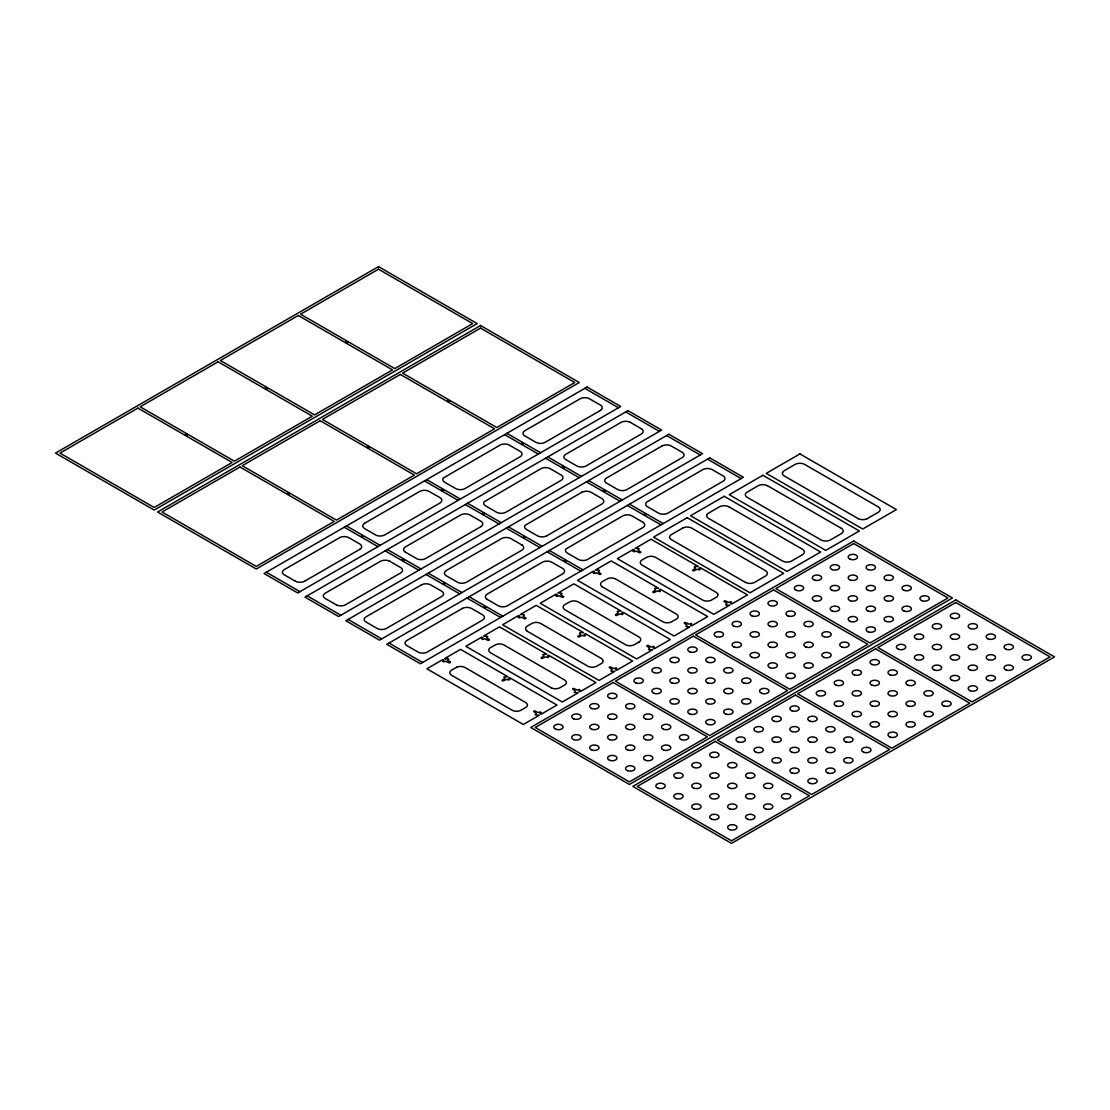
<?xml version="1.0" encoding="UTF-8"?>
<svg xmlns="http://www.w3.org/2000/svg" width="1110" height="1110" viewBox="0 0 1110 1110"><rect width="100%" height="100%" fill="white"/><g stroke="black" fill="none" stroke-linecap="round" stroke-linejoin="round"><path stroke-width="1.5" d="M339.785 537.587L284.271 569.638A7.812 4.509 0 0 0 282.772 571.081A5.855 3.385 0 0 0 282.939 573.662A7.992 4.62 0 0 0 284.271 574.813L295.482 581.293M364.455 523.337L419.969 491.286A6.66 3.843 0 0 1 428.918 491.314L440.157 497.766A6.66 3.843 0 0 1 440.129 502.927L384.643 534.992A6.979 4.024 0 0 1 380.3 536.019A6.202 3.58 0 0 1 376.096 535.214L364.455 528.527A6.66 3.843 0 0 1 364.496 523.365M304.459 581.293L359.973 549.242M545.024 442.404L600.538 410.353M481.046 526.556L425.532 558.607A6.979 4.024 0 0 1 421.19 559.62A6.202 3.58 0 0 1 416.985 558.816L405.344 552.128M421.564 584.803L366.05 616.855A7.812 4.509 0 0 0 364.552 618.298A5.855 3.385 0 0 0 364.718 620.879A7.992 4.62 0 0 0 366.05 622.03L377.261 628.51A6.66 3.843 0 0 0 386.266 628.524L441.752 596.458A6.66 3.843 0 0 0 441.794 591.255L430.541 584.803A6.66 3.843 0 0 0 421.536 584.776M581.945 492.202L525.141 525.335A5.855 3.372 0 0 0 524.683 527.375A7.312 4.218 0 0 0 526.431 529.442L537.642 535.908A6.66 3.843 0 0 0 546.578 535.894M546.619 535.908L602.133 503.857A6.66 3.843 0 0 0 602.092 498.695L590.922 492.202A6.66 3.843 0 0 0 581.973 492.229M682.719 528.041L671.494 534.52A7.52 4.343 0 0 0 669.913 536.144A5.911 3.413 0 0 0 670.315 538.738A8.145 4.704 0 0 0 671.494 539.696L745.518 582.445M867.201 518.661L878.426 512.182A6.66 3.843 0 0 0 878.454 506.979L804.403 464.271A6.66 3.843 0 0 0 795.398 464.244L784.215 470.737A7.52 4.343 0 0 0 782.633 472.361M456.751 667.207L451.506 670.121A6.674 3.857 0 0 0 451.576 675.255L512.542 710.442A6.341 3.663 0 0 0 520.618 710.428L525.96 707.361A5.952 3.441 0 0 0 527.264 704.364A7.451 4.301 0 0 0 525.571 702.463L465.007 667.498A7.381 4.26 0 0 0 461.982 666.555A5.827 3.372 0 0 0 456.751 667.207M551.517 687.936L490.523 652.763A6.674 3.857 0 0 1 490.44 647.602L495.726 644.716A5.827 3.372 0 0 1 500.957 644.05A7.381 4.26 0 0 1 503.982 644.993L564.546 679.958A7.451 4.301 0 0 1 566.239 681.859A5.952 3.441 0 0 1 564.935 684.87L559.579 687.923A6.341 3.663 0 0 1 551.531 687.936M858.238 518.661L784.215 475.926A8.145 4.704 0 0 1 783.036 474.955A5.911 3.413 0 0 1 782.633 472.374M767.385 485.639L841.408 528.374M584.831 388.333L618.478 407.758M625.735 411.949L659.368 431.374M666.624 435.55L700.271 454.975M707.514 459.151L741.161 478.577M630.216 422.3L641.427 428.779M728.701 506.673L802.71 549.408A6.66 3.843 0 0 1 802.683 554.57L791.499 561.077A6.66 3.843 0 0 1 782.564 561.049L708.513 518.328A7.992 4.62 0 0 1 707.195 517.177A5.855 3.385 0 0 1 707.028 514.596M506.895 433.33L540.542 452.755M547.785 456.945L581.432 476.37M588.675 480.547L622.321 499.972M629.564 504.162L663.211 523.587M504.648 434.634L538.294 454.059M545.537 458.236L579.184 477.661M586.427 481.851L620.074 501.276M627.317 505.452L660.963 524.877M550.019 468.6L561.244 475.08A6.66 3.843 0 0 1 561.271 480.269L505.73 512.307A6.66 3.843 0 0 1 496.725 512.321L485.542 505.827A7.312 4.218 0 0 1 483.793 503.76A5.855 3.372 0 0 1 484.251 501.734L541.056 468.6A6.66 3.843 0 0 1 550.06 468.573M643.023 522.297L631.812 515.817A6.66 3.843 0 0 0 622.863 515.831L566.031 548.937A5.855 3.372 0 0 0 565.573 550.976A7.312 4.218 0 0 0 567.321 553.044L578.532 559.523A6.66 3.843 0 0 0 587.467 559.495L643.023 527.472A6.66 3.843 0 0 0 642.981 522.31M426.698 479.631L460.345 499.056M467.587 503.246L501.234 522.671M508.477 526.848L542.124 546.273M549.367 550.463L583.014 569.888M424.464 480.921L458.111 500.36M465.354 504.537L499 523.962M506.243 528.138L539.89 547.563M547.133 551.753L580.78 571.178M602.244 586.815L663.239 621.988A6.341 3.663 0 0 0 671.3 621.975L676.656 618.908A5.952 3.441 0 0 0 677.96 615.911A7.451 4.301 0 0 0 676.267 614.01L615.703 579.045A7.381 4.26 0 0 0 612.678 578.088A5.827 3.372 0 0 0 607.447 578.754L602.189 581.668A6.674 3.857 0 0 0 602.272 586.802M521.936 544.982L510.725 538.503A6.66 3.843 0 0 0 501.72 538.489L446.234 570.554A6.66 3.843 0 0 0 446.206 575.757L457.875 582.417A6.202 3.58 0 0 0 462.079 583.236A6.979 4.024 0 0 0 466.422 582.209L521.936 550.158A6.66 3.843 0 0 0 521.977 544.954M487.123 599.344L498.765 606.032A6.202 3.58 0 0 0 502.969 606.837A6.979 4.024 0 0 0 507.312 605.824L562.825 573.773A6.66 3.843 0 0 0 562.867 568.57L551.615 562.118A6.66 3.843 0 0 0 542.61 562.09L487.123 594.169A6.66 3.843 0 0 0 487.096 599.358M346.514 525.932L380.161 545.357M387.404 549.533L421.051 568.958M428.293 573.149L461.94 592.573M469.183 596.75L502.83 616.175M527.25 631.243L588.244 666.416A6.341 3.663 0 0 0 596.32 666.402L601.662 663.336A5.952 3.441 0 0 0 602.966 660.339A7.451 4.301 0 0 0 601.273 658.438L540.709 623.473A7.381 4.26 0 0 0 537.684 622.516A5.827 3.372 0 0 0 532.453 623.182L527.208 626.096A6.674 3.857 0 0 0 527.278 631.229M344.267 527.222L377.913 546.647M385.156 550.837L418.803 570.262M426.046 574.439L459.693 593.864M466.935 598.054L500.582 617.479M389.652 561.188L400.863 567.668A6.66 3.843 0 0 1 400.821 572.829L345.349 604.894A6.66 3.843 0 0 1 336.413 604.881M336.372 604.894L325.161 598.429A7.992 4.62 0 0 1 323.842 597.277A5.855 3.385 0 0 1 323.676 594.683A7.812 4.509 0 0 1 325.161 593.24L380.675 561.188A6.66 3.843 0 0 1 389.61 561.216M266.331 572.233L299.964 591.658M307.22 595.834L340.867 615.259M348.11 619.435L381.757 638.874M389 643.051L422.646 662.476M481.019 526.529A6.66 3.843 0 0 0 481.088 521.353L469.835 514.901A6.66 3.843 0 0 0 460.83 514.873L405.344 546.952A6.66 3.843 0 0 0 405.317 552.142M630.189 422.327A6.66 3.843 0 0 0 621.212 422.286L565.725 454.351A7.867 4.551 0 0 0 564.338 455.613A5.855 3.372 0 0 0 564.282 458.194A7.95 4.593 0 0 0 565.725 459.54L576.936 466.006A6.66 3.843 0 0 0 585.941 466.034L641.427 433.954A6.66 3.843 0 0 0 641.469 428.765M339.757 537.559A6.66 3.843 0 0 1 348.72 537.601L359.973 544.067A6.66 3.843 0 0 1 359.931 549.228M304.487 581.307A6.66 3.843 0 0 1 295.51 581.265M600.51 410.325A6.66 3.843 0 0 0 600.579 405.15L589.327 398.698A6.66 3.843 0 0 0 580.322 398.67L524.836 430.749A7.867 4.551 0 0 0 523.448 431.998A5.855 3.372 0 0 0 523.393 434.593A7.95 4.593 0 0 0 524.836 435.925L536.047 442.404A6.66 3.843 0 0 0 545.052 442.418M717.768 594.211A5.952 3.441 0 0 1 716.463 597.208L711.108 600.274A6.341 3.663 0 0 1 703.06 600.288L642.052 565.115A6.674 3.857 0 0 1 641.982 559.953L647.255 557.067A5.827 3.372 0 0 1 652.5 556.401A7.381 4.26 0 0 1 655.51 557.345L716.075 592.31A7.451 4.301 0 0 1 717.768 594.211M707.014 514.596A7.812 4.509 0 0 1 708.513 513.153L719.724 506.673A6.66 3.843 0 0 1 728.659 506.701M682.678 528.027A6.66 3.843 0 0 1 691.655 528.069L765.706 570.79A6.66 3.843 0 0 1 765.678 575.937L754.495 582.445A6.66 3.843 0 0 1 745.545 582.417M767.357 485.653A6.66 3.843 0 0 0 758.38 485.611L747.196 492.105A7.867 4.551 0 0 0 745.823 493.367A5.855 3.372 0 0 0 745.754 495.962A7.95 4.593 0 0 0 747.196 497.294L821.22 540.029A6.66 3.843 0 0 0 830.225 540.043L841.408 533.549A6.66 3.843 0 0 0 841.449 528.346M867.243 518.675A6.66 3.843 0 0 1 858.266 518.634M450.382 662.115L447.51 660.242C450.827 659.271 446.442 657.314 445.721 659.215L444.597 658.563L460.525 649.364L507.853 676.698L503.815 677.086L504.939 678.376L502.067 680.388A1.873 1.082 0 0 0 502.913 680.985L506.729 679.417L508.907 680.069L509.865 679.237L508.519 678.376L509.643 677.724L556.97 705.058L541.042 714.243L539.932 713.605L541.236 712.731L540.376 711.912L538.128 712.564L534.756 710.899A1.873 1.082 0 0 0 533.619 711.399L536.338 713.605L535.2 714.854L539.252 715.284L523.323 724.483L426.878 668.789L442.807 659.604L443.931 660.242L442.613 661.116L443.473 661.935L445.721 661.283L449.217 662.934A1.873 1.082 0 0 0 450.244 662.448L450.369 662.24M489.357 639.61L489.246 639.901A1.873 1.082 0 0 1 488.192 640.428L484.695 638.777L482.545 639.471L481.587 638.652L482.892 637.75L481.782 637.098L465.853 646.298L562.298 701.978L578.227 692.779L574.175 692.362L575.313 691.1L572.593 688.894A1.873 1.082 0 0 1 573.606 688.408L577.103 690.059L579.351 689.421L580.211 690.226L578.907 691.1L580.017 691.752L595.945 682.553L548.617 655.233L547.494 655.871L548.853 656.773L547.882 657.564L545.704 656.912L541.888 658.48A1.873 1.082 0 0 1 541.042 657.897L543.914 655.871L542.79 654.581L546.828 654.192L499.5 626.872L483.571 636.058L487.29 636.266L487.776 636.904L486.485 637.75L489.357 639.61M347.832 342.033C345.501 344.78 344.613 339.549 347.832 342.033M449.883 400.96C447.691 403.735 446.636 398.435 449.883 401.001M187.41 434.648C185.162 437.326 184.274 432.276 187.41 434.648M289.46 493.575C287.282 496.309 286.227 491.189 289.46 493.617M518.301 617.132L518.495 617.479A5.397 3.122 0 0 0 519.244 617.909L521.423 617.257L524.891 618.908A1.762 1.013 0 0 0 526.098 618.298L523.212 616.216L524.392 614.982A5.397 3.122 0 0 0 523.587 614.524L520.299 614.538L536.227 605.338L583.555 632.658L580.35 632.617A5.397 3.122 0 0 0 579.489 633.088L580.641 634.351L577.769 636.349A1.762 1.013 0 0 0 578.823 637.043L582.431 635.378L584.609 636.03A5.397 3.122 0 0 0 585.372 635.6L584.221 634.351L585.345 633.699L632.672 661.019L616.758 670.218L615.634 669.566L616.799 668.331A5.397 3.122 0 0 0 616.008 667.873L613.83 668.539L610.361 666.874A1.762 1.013 0 0 0 609.168 667.485L612.04 669.566L610.902 670.828A5.397 3.122 0 0 0 611.665 671.273L614.954 671.259L599.025 680.444L502.58 624.763L518.509 615.564L519.633 616.216L518.314 617.063M555.93 595.64L556.124 595.987A5.397 3.122 0 0 0 556.873 596.417L559.052 595.765L562.52 597.416A1.762 1.013 0 0 0 563.727 596.805L560.841 594.724L562.007 593.489A5.397 3.122 0 0 0 561.216 593.031L557.928 593.045L573.856 583.846L621.184 611.166L617.979 611.124A5.397 3.122 0 0 0 617.118 611.596L618.27 612.859L615.398 614.857A1.762 1.013 0 0 0 616.452 615.55L620.06 613.885L622.238 614.552A5.397 3.122 0 0 0 623.001 614.107L621.85 612.859L622.974 612.207L670.301 639.527L654.373 648.726L653.263 648.073L654.387 646.825A5.397 3.122 0 0 0 653.637 646.381L651.459 647.047L647.99 645.382A1.762 1.013 0 0 0 646.783 645.992L649.669 648.073L648.531 649.336A5.397 3.122 0 0 0 649.294 649.78L652.583 649.766L636.654 658.952L540.209 603.271L556.138 594.072L557.248 594.724L555.93 595.598M593.281 572.704L593.489 573.051A5.397 3.122 0 0 0 594.238 573.481L596.417 572.829L599.886 574.481A1.762 1.013 0 0 0 601.079 573.87L598.207 571.789L599.483 570.679A5.397 3.122 0 0 0 598.581 570.096L595.293 570.11L611.221 560.911L658.549 588.231L655.247 588.231A5.397 3.122 0 0 0 654.484 588.661L655.635 589.923L652.749 591.921A1.762 1.013 0 0 0 653.818 592.615L657.425 590.95L659.604 591.602A5.397 3.122 0 0 0 660.367 591.172L659.215 589.923L660.339 589.271L707.667 616.591L691.738 625.79L690.614 625.138L691.752 623.875A5.397 3.122 0 0 0 691.003 623.445L688.824 624.111L685.481 622.433A1.762 1.013 0 0 0 684.149 623.057L687.034 625.138L685.897 626.401A5.397 3.122 0 0 0 686.66 626.845L689.948 626.831L674.02 636.016L577.575 580.336L593.503 571.137L594.613 571.789L593.295 572.635M633.102 551.004L633.297 551.351A5.397 3.122 0 0 0 634.06 551.795L636.224 551.129L639.693 552.794A1.762 1.013 0 0 0 640.9 552.183L638.014 550.088L639.152 548.839A5.397 3.122 0 0 0 638.403 548.395L635.1 548.409L651.029 539.21L698.356 566.544L695.054 566.53A5.397 3.122 0 0 0 694.291 566.974L695.443 568.223L692.571 570.235A1.762 1.013 0 0 0 693.625 570.928L697.233 569.263L699.425 569.916A5.397 3.122 0 0 0 700.174 569.486L699.036 568.223L700.16 567.585L747.488 594.904L731.559 604.104L730.436 603.452L731.643 602.244A5.397 3.122 0 0 0 730.81 601.759L728.646 602.411L725.177 600.76A1.762 1.013 0 0 0 723.97 601.37L726.842 603.452L725.718 604.714A5.397 3.122 0 0 0 726.467 605.144L729.756 605.13L713.841 614.329L617.382 558.649L633.31 549.45L634.434 550.088L633.116 550.948M265.054 388.306C267.774 390.928 268.218 385.725 265.068 388.264M367.119 447.233C370.24 449.827 369.588 444.541 367.119 447.233M443.598 489.982C441.267 492.701 440.49 487.595 443.598 489.982M484.487 513.597C482.392 516.275 481.227 511.252 484.487 513.597M525.391 537.198C523.462 539.904 521.964 534.895 525.391 537.198M566.28 560.814C563.922 563.478 563.159 558.427 566.28 560.814M521.312 443.653C524.378 446.22 523.962 440.989 521.325 443.612M562.215 467.268C565.254 469.794 564.921 464.702 562.229 467.171M603.105 490.87C606.268 493.395 605.505 488.317 603.119 490.773M643.994 514.485C646.977 517.066 646.672 511.946 643.994 514.429M363.414 536.283C361.069 539.002 360.334 533.868 363.414 536.283M404.304 559.898C401.82 562.576 401.307 557.47 404.304 559.898M445.193 583.499C443.084 586.177 441.919 581.154 445.193 583.499M486.083 607.115C484.085 609.82 482.794 604.756 486.083 607.115M443.612 477.855L443.362 478.119A5.855 3.372 0 0 0 442.904 480.158A7.312 4.218 0 0 0 444.652 482.226L455.863 488.691A6.66 3.843 0 0 0 464.799 488.677L520.354 456.64A6.66 3.843 0 0 0 520.312 451.479L509.129 444.985A6.66 3.843 0 0 0 500.194 445.013L443.612 477.855M639.291 641.844L633.935 644.896A6.341 3.663 0 0 1 625.887 644.91L564.879 609.751A6.674 3.857 0 0 1 564.81 604.589L570.082 601.689A5.827 3.372 0 0 1 575.313 601.023A7.381 4.26 0 0 1 578.338 601.981L638.902 636.946A7.451 4.301 0 0 1 640.595 638.847A5.952 3.441 0 0 1 639.291 641.844M378.496 266.622L55.5 453.102L154.193 510.073L477.189 323.593L378.496 266.622M137.931 408.091L59.982 453.102L154.193 507.492L232.143 462.481L137.931 408.091M218.115 361.804L140.179 406.801L234.39 461.191L312.326 416.194L218.115 361.804M298.312 315.504L220.363 360.5L314.574 414.89L392.524 369.894L298.312 315.504M378.496 269.203L300.56 314.213L394.758 368.603L472.707 323.593L378.496 269.203M480.561 325.535L157.565 512.015L256.257 569L579.254 382.52L480.561 325.535M239.996 467.019L162.046 512.015L256.257 566.419L334.193 521.409L239.996 467.019M320.179 420.718L242.23 465.728L336.441 520.118L414.391 475.108L320.179 420.718M400.363 374.431L322.427 419.427L416.638 473.817L494.574 428.821L400.363 374.431M480.561 328.13L402.611 373.127L496.822 427.517L574.772 382.52L480.561 328.13M587.079 387.043L264.083 573.523L297.73 592.948L620.726 406.468L587.079 387.043M627.969 410.644L304.973 597.125L338.619 616.549L661.615 430.069L627.969 410.644M668.858 434.26L345.862 620.74L379.509 640.165L702.505 453.685L668.858 434.26M662.129 445.915L606.615 477.966A7.867 4.551 0 0 0 605.227 479.215A5.855 3.372 0 0 0 605.172 481.809A7.95 4.593 0 0 0 606.615 483.141L617.826 489.621A6.66 3.843 0 0 0 626.831 489.635L682.317 457.57A6.66 3.843 0 0 0 682.359 452.367L671.106 445.915A6.66 3.843 0 0 0 662.101 445.887M709.748 457.861L386.752 644.341L420.399 663.766L743.395 477.286L709.748 457.861M462.454 608.405L406.94 640.456A7.812 4.509 0 0 0 405.441 641.899A5.855 3.385 0 0 0 405.608 644.494A7.992 4.62 0 0 0 406.94 645.645L418.151 652.111A6.66 3.843 0 0 0 427.156 652.139L482.642 620.06A6.66 3.843 0 0 0 482.683 614.871L471.431 608.405A6.66 3.843 0 0 0 462.426 608.391M703.019 469.516L647.505 501.567A7.867 4.551 0 0 0 646.131 502.83A5.855 3.372 0 0 0 646.062 505.411A7.95 4.593 0 0 0 647.505 506.757L658.716 513.222A6.66 3.843 0 0 0 667.721 513.25L723.207 481.171A6.66 3.843 0 0 0 723.248 475.968L711.996 469.516A6.66 3.843 0 0 0 702.991 469.502M687.201 517.69L653.554 537.115L749.999 592.795L783.646 573.37L687.201 517.69M724.206 496.323L690.559 515.748L787.018 571.428L820.665 552.003L724.206 496.323M762.903 475.274L729.256 494.699L825.715 550.38L859.348 530.955L762.903 475.274M799.908 453.907L766.261 473.332L862.72 529.012L896.367 509.587L799.908 453.907M853.743 541L530.746 727.48L629.439 784.465L952.436 597.985L853.743 541M613.178 682.483L535.228 727.48L629.439 781.87L707.389 736.874L613.178 682.483M693.361 636.183L615.426 681.179L709.637 735.569L787.573 690.573L693.361 636.183M773.559 589.882L695.609 634.892L789.821 689.282L867.77 644.272L773.559 589.882M853.743 543.581L775.807 588.591L870.004 642.981L947.954 597.985L853.743 543.581M955.807 599.927L632.811 786.407L731.504 843.378L1054.5 656.898L955.807 599.927M715.242 741.397L637.293 786.407L731.504 840.797L809.44 795.787L715.242 741.397M795.426 695.11L717.476 740.106L811.688 794.496L889.637 749.5L795.426 695.11M875.61 648.809L797.674 693.806L891.885 748.196L969.821 703.199L875.61 648.809M955.807 602.508L877.857 647.519L972.069 701.909L1050.018 656.898L955.807 602.508M970.279 649.308A4.704 2.72 0 0 0 977.549 647.185A4.704 2.72 0 0 0 970.737 644.605A4.704 2.72 0 0 0 970.279 649.308M988.511 659.701A4.704 2.72 0 0 0 995.587 657.37A4.704 2.72 0 0 0 988.552 654.997A4.704 2.72 0 0 0 988.511 659.701M1024.114 659.673A4.704 2.72 0 0 0 1031.384 657.55A4.704 2.72 0 0 0 1024.572 654.969A4.704 2.72 0 0 0 1024.114 659.673M1006.159 649.308A4.704 2.72 0 0 0 1013.444 647.185A4.704 2.72 0 0 0 1006.617 644.605A4.704 2.72 0 0 0 1006.159 649.308M1006.159 670.024A4.704 2.72 0 0 0 1013.444 667.915A4.704 2.72 0 0 0 1006.617 665.334A4.704 2.72 0 0 0 1006.159 670.024M988.219 638.944A4.704 2.72 0 0 0 995.504 636.835A4.704 2.72 0 0 0 988.677 634.254A4.704 2.72 0 0 0 988.219 638.944M988.219 680.388A4.704 2.72 0 0 0 995.504 678.265A4.704 2.72 0 0 0 988.677 675.685A4.704 2.72 0 0 0 988.219 680.388M970.279 628.593A4.704 2.72 0 0 0 977.549 626.47A4.704 2.72 0 0 0 970.737 623.889A4.704 2.72 0 0 0 970.279 628.593M809.898 783.341A4.704 2.72 0 0 0 817.168 781.218A4.704 2.72 0 0 0 810.355 778.651A4.704 2.72 0 0 0 809.898 783.341M791.957 752.261A4.704 2.72 0 0 0 799.228 750.138A4.704 2.72 0 0 0 792.415 747.557A4.704 2.72 0 0 0 791.957 752.261M791.957 772.976A4.704 2.72 0 0 0 799.228 770.867A4.704 2.72 0 0 0 792.415 768.287A4.704 2.72 0 0 0 791.957 772.976M774.003 721.181A4.704 2.72 0 0 0 781.287 719.058A4.704 2.72 0 0 0 774.461 716.477A4.704 2.72 0 0 0 774.003 721.181M774.003 741.896A4.704 2.72 0 0 0 781.287 739.787A4.704 2.72 0 0 0 774.461 737.207A4.704 2.72 0 0 0 774.003 741.896M774.003 762.625A4.704 2.72 0 0 0 781.287 760.503A4.704 2.72 0 0 0 774.461 757.922A4.704 2.72 0 0 0 774.003 762.625M783.549 798.562A4.704 2.72 0 0 0 790.82 796.439A4.704 2.72 0 0 0 784.007 793.858A4.704 2.72 0 0 0 783.549 798.562M756.063 731.545A4.704 2.72 0 0 0 763.347 729.423A4.704 2.72 0 0 0 756.52 726.842A4.704 2.72 0 0 0 756.063 731.545M756.063 752.261A4.704 2.72 0 0 0 763.347 750.138A4.704 2.72 0 0 0 756.52 747.557A4.704 2.72 0 0 0 756.063 752.261M765.595 788.197A4.704 2.72 0 0 0 772.879 786.074A4.704 2.72 0 0 0 766.053 783.507A4.704 2.72 0 0 0 765.595 788.197M765.595 808.913A4.704 2.72 0 0 0 772.879 806.803A4.704 2.72 0 0 0 766.053 804.223A4.704 2.72 0 0 0 765.595 808.913M738.122 741.896A4.704 2.72 0 0 0 745.393 739.787A4.704 2.72 0 0 0 738.58 737.207A4.704 2.72 0 0 0 738.122 741.896M747.654 777.832A4.704 2.72 0 0 0 754.925 775.724A4.704 2.72 0 0 0 748.112 773.143A4.704 2.72 0 0 0 747.654 777.832M747.654 798.562A4.704 2.72 0 0 0 754.925 796.439A4.704 2.72 0 0 0 748.112 793.858A4.704 2.72 0 0 0 747.654 798.562M729.714 767.482A4.704 2.72 0 0 0 736.984 765.359A4.704 2.72 0 0 0 730.172 762.778A4.704 2.72 0 0 0 729.714 767.482M747.654 819.277A4.704 2.72 0 0 0 754.925 817.154A4.704 2.72 0 0 0 748.112 814.587A4.704 2.72 0 0 0 747.654 819.277M729.714 788.197A4.704 2.72 0 0 0 736.984 786.074A4.704 2.72 0 0 0 730.172 783.507A4.704 2.72 0 0 0 729.714 788.197M809.898 762.625A4.704 2.72 0 0 0 817.168 760.503A4.704 2.72 0 0 0 810.355 757.922A4.704 2.72 0 0 0 809.898 762.625M809.898 741.896A4.704 2.72 0 0 0 817.168 739.787A4.704 2.72 0 0 0 810.355 737.207A4.704 2.72 0 0 0 809.898 741.896M791.957 710.816A4.704 2.72 0 0 0 799.228 708.707A4.704 2.72 0 0 0 792.415 706.126A4.704 2.72 0 0 0 791.957 710.816M791.957 731.545A4.704 2.72 0 0 0 799.228 729.423A4.704 2.72 0 0 0 792.415 726.842A4.704 2.72 0 0 0 791.957 731.545M827.838 772.976A4.704 2.72 0 0 0 835.122 770.867A4.704 2.72 0 0 0 828.296 768.287A4.704 2.72 0 0 0 827.838 772.976M890.081 716.325A4.704 2.72 0 0 0 897.366 714.202A4.704 2.72 0 0 0 890.539 711.621A4.704 2.72 0 0 0 890.081 716.325M890.081 695.609A4.704 2.72 0 0 0 897.366 693.486A4.704 2.72 0 0 0 890.539 690.906A4.704 2.72 0 0 0 890.081 695.609M872.141 664.529A4.704 2.72 0 0 0 879.425 662.406A4.704 2.72 0 0 0 872.599 659.826A4.704 2.72 0 0 0 872.141 664.529M890.081 737.04A4.704 2.72 0 0 0 897.366 734.931A4.704 2.72 0 0 0 890.539 732.35A4.704 2.72 0 0 0 890.081 737.04M872.141 685.245A4.704 2.72 0 0 0 879.425 683.122A4.704 2.72 0 0 0 872.599 680.541A4.704 2.72 0 0 0 872.141 685.245M872.141 705.96A4.704 2.72 0 0 0 879.425 703.851A4.704 2.72 0 0 0 872.599 701.27A4.704 2.72 0 0 0 872.141 705.96M872.141 726.689A4.704 2.72 0 0 0 879.425 724.566A4.704 2.72 0 0 0 872.599 721.986A4.704 2.72 0 0 0 872.141 726.689M854.2 674.88A4.704 2.72 0 0 0 861.471 672.771A4.704 2.72 0 0 0 854.658 670.19A4.704 2.72 0 0 0 854.2 674.88M854.2 695.609A4.704 2.72 0 0 0 861.471 693.486A4.704 2.72 0 0 0 854.658 690.906A4.704 2.72 0 0 0 854.2 695.609M854.2 716.325A4.704 2.72 0 0 0 861.471 714.202A4.704 2.72 0 0 0 854.658 711.621A4.704 2.72 0 0 0 854.2 716.325M863.733 752.261A4.704 2.72 0 0 0 871.003 750.138A4.704 2.72 0 0 0 864.191 747.557A4.704 2.72 0 0 0 863.733 752.261M836.26 685.245A4.704 2.72 0 0 0 843.531 683.122A4.704 2.72 0 0 0 836.718 680.541A4.704 2.72 0 0 0 836.26 685.245M836.26 705.96A4.704 2.72 0 0 0 843.531 703.851A4.704 2.72 0 0 0 836.718 701.27A4.704 2.72 0 0 0 836.26 705.96M845.792 741.896A4.704 2.72 0 0 0 853.063 739.787A4.704 2.72 0 0 0 846.25 737.207A4.704 2.72 0 0 0 845.792 741.896M845.792 762.625A4.704 2.72 0 0 0 853.063 760.503A4.704 2.72 0 0 0 846.25 757.922A4.704 2.72 0 0 0 845.792 762.625M818.306 695.609A4.704 2.72 0 0 0 825.59 693.486A4.704 2.72 0 0 0 818.764 690.906A4.704 2.72 0 0 0 818.306 695.609M827.838 731.545A4.704 2.72 0 0 0 835.122 729.423A4.704 2.72 0 0 0 828.296 726.842A4.704 2.72 0 0 0 827.838 731.545M827.838 752.261A4.704 2.72 0 0 0 835.122 750.138A4.704 2.72 0 0 0 828.296 747.557A4.704 2.72 0 0 0 827.838 752.261M809.898 721.181A4.704 2.72 0 0 0 817.168 719.058A4.704 2.72 0 0 0 810.355 716.477A4.704 2.72 0 0 0 809.898 721.181M952.338 659.673A4.704 2.72 0 0 0 959.609 657.55A4.704 2.72 0 0 0 952.796 654.969A4.704 2.72 0 0 0 952.338 659.673M952.338 680.388A4.704 2.72 0 0 0 959.609 678.265A4.704 2.72 0 0 0 952.796 675.685A4.704 2.72 0 0 0 952.338 680.388M934.384 628.593A4.704 2.72 0 0 0 941.668 626.47A4.704 2.72 0 0 0 934.842 623.889A4.704 2.72 0 0 0 934.384 628.593M934.384 649.308A4.704 2.72 0 0 0 941.668 647.185A4.704 2.72 0 0 0 934.842 644.605A4.704 2.72 0 0 0 934.384 649.308M934.384 670.024A4.704 2.72 0 0 0 941.668 667.915A4.704 2.72 0 0 0 934.842 665.334A4.704 2.72 0 0 0 934.384 670.024M943.916 705.96A4.704 2.72 0 0 0 951.201 703.851A4.704 2.72 0 0 0 944.374 701.27A4.704 2.72 0 0 0 943.916 705.96M916.444 638.944A4.704 2.72 0 0 0 923.714 636.835A4.704 2.72 0 0 0 916.902 634.254A4.704 2.72 0 0 0 916.444 638.944M916.444 659.673A4.704 2.72 0 0 0 923.714 657.55A4.704 2.72 0 0 0 916.902 654.969A4.704 2.72 0 0 0 916.444 659.673M925.976 695.609A4.704 2.72 0 0 0 933.246 693.486A4.704 2.72 0 0 0 926.434 690.906A4.704 2.72 0 0 0 925.976 695.609M925.99 716.325A4.704 2.72 0 0 0 933.246 714.188A4.704 2.72 0 0 0 926.406 711.621A4.704 2.72 0 0 0 925.99 716.325M898.503 649.308A4.704 2.72 0 0 0 905.774 647.185A4.704 2.72 0 0 0 898.961 644.605A4.704 2.72 0 0 0 898.503 649.308M908.036 685.245A4.704 2.72 0 0 0 915.306 683.122A4.704 2.72 0 0 0 908.493 680.541A4.704 2.72 0 0 0 908.036 685.245M908.036 705.96A4.704 2.72 0 0 0 915.306 703.851A4.704 2.72 0 0 0 908.493 701.27A4.704 2.72 0 0 0 908.036 705.96M908.036 726.689A4.704 2.72 0 0 0 915.306 724.566A4.704 2.72 0 0 0 908.493 721.986A4.704 2.72 0 0 0 908.036 726.689M890.081 674.88A4.704 2.72 0 0 0 897.366 672.771A4.704 2.72 0 0 0 890.539 670.19A4.704 2.72 0 0 0 890.081 674.88M970.279 670.024A4.704 2.72 0 0 0 977.549 667.915A4.704 2.72 0 0 0 970.737 665.334A4.704 2.72 0 0 0 970.279 670.024M952.352 618.228A4.704 2.72 0 0 0 959.609 616.078A4.704 2.72 0 0 0 952.768 613.525A4.704 2.72 0 0 0 952.352 618.228M970.279 690.753A4.704 2.72 0 0 0 977.549 688.63A4.704 2.72 0 0 0 970.737 686.049A4.704 2.72 0 0 0 970.279 690.753M952.338 638.944A4.704 2.72 0 0 0 959.609 636.835A4.704 2.72 0 0 0 952.796 634.254A4.704 2.72 0 0 0 952.338 638.944M711.76 757.117A4.704 2.72 0 0 0 719.044 754.994A4.704 2.72 0 0 0 712.218 752.413A4.704 2.72 0 0 0 711.76 757.117M729.714 808.913A4.704 2.72 0 0 0 736.984 806.803A4.704 2.72 0 0 0 730.172 804.223A4.704 2.72 0 0 0 729.714 808.913M711.76 777.832A4.704 2.72 0 0 0 719.044 775.724A4.704 2.72 0 0 0 712.218 773.143A4.704 2.72 0 0 0 711.76 777.832M729.714 829.642A4.704 2.72 0 0 0 736.984 827.519A4.704 2.72 0 0 0 730.172 824.938A4.704 2.72 0 0 0 729.714 829.642M711.76 798.562A4.704 2.72 0 0 0 719.044 796.439A4.704 2.72 0 0 0 712.218 793.858A4.704 2.72 0 0 0 711.76 798.562M693.819 767.482A4.704 2.72 0 0 0 701.09 765.359A4.704 2.72 0 0 0 694.277 762.778A4.704 2.72 0 0 0 693.819 767.482M711.76 819.277A4.704 2.72 0 0 0 719.044 817.154A4.704 2.72 0 0 0 712.218 814.587A4.704 2.72 0 0 0 711.76 819.277M693.819 788.197A4.704 2.72 0 0 0 701.09 786.074A4.704 2.72 0 0 0 694.277 783.507A4.704 2.72 0 0 0 693.819 788.197M693.819 808.913A4.704 2.72 0 0 0 701.09 806.803A4.704 2.72 0 0 0 694.277 804.223A4.704 2.72 0 0 0 693.819 808.913M675.879 777.832A4.704 2.72 0 0 0 683.149 775.724A4.704 2.72 0 0 0 676.337 773.143A4.704 2.72 0 0 0 675.879 777.832M675.879 798.562A4.704 2.72 0 0 0 683.149 796.439A4.704 2.72 0 0 0 676.337 793.858A4.704 2.72 0 0 0 675.879 798.562M657.925 788.197A4.704 2.72 0 0 0 665.209 786.074A4.704 2.72 0 0 0 658.383 783.507A4.704 2.72 0 0 0 657.925 788.197M904.123 590.381A4.704 2.72 0 0 0 911.379 588.244A4.704 2.72 0 0 0 904.539 585.692A4.704 2.72 0 0 0 904.123 590.381M904.123 611.111A4.704 2.72 0 0 0 911.379 608.96A4.704 2.72 0 0 0 904.539 606.407A4.704 2.72 0 0 0 904.123 611.111M886.182 580.03A4.704 2.72 0 0 0 893.439 577.88A4.704 2.72 0 0 0 886.599 575.327A4.704 2.72 0 0 0 886.182 580.03M886.182 621.461A4.704 2.72 0 0 0 893.439 619.324A4.704 2.72 0 0 0 886.599 616.771A4.704 2.72 0 0 0 886.182 621.461M868.242 569.666A4.704 2.72 0 0 0 875.499 567.515A4.704 2.72 0 0 0 868.644 564.962A4.704 2.72 0 0 0 868.242 569.666M886.446 600.788A4.704 2.72 0 0 0 893.522 598.457A4.704 2.72 0 0 0 886.488 596.07A4.704 2.72 0 0 0 886.446 600.788M922.077 600.746A4.704 2.72 0 0 0 929.32 598.595A4.704 2.72 0 0 0 922.479 596.042A4.704 2.72 0 0 0 922.077 600.746M823.939 657.398A4.704 2.72 0 0 0 831.196 655.261A4.704 2.72 0 0 0 824.355 652.708A4.704 2.72 0 0 0 823.939 657.398M805.999 626.317A4.704 2.72 0 0 0 813.241 624.181A4.704 2.72 0 0 0 806.401 621.628A4.704 2.72 0 0 0 805.999 626.317M796.467 590.381A4.704 2.72 0 0 0 803.709 588.244A4.704 2.72 0 0 0 796.869 585.692A4.704 2.72 0 0 0 796.467 590.381M805.971 647.047A4.704 2.72 0 0 0 813.255 644.924A4.704 2.72 0 0 0 806.429 642.343A4.704 2.72 0 0 0 805.971 647.047M805.971 667.762A4.704 2.72 0 0 0 813.255 665.639A4.704 2.72 0 0 0 806.429 663.058A4.704 2.72 0 0 0 805.971 667.762M788.044 615.967A4.704 2.72 0 0 0 795.301 613.816A4.704 2.72 0 0 0 788.461 611.263A4.704 2.72 0 0 0 788.044 615.967M868.242 590.381A4.704 2.72 0 0 0 875.499 588.244A4.704 2.72 0 0 0 868.644 585.692A4.704 2.72 0 0 0 868.242 590.381M868.242 611.111A4.704 2.72 0 0 0 875.499 608.96A4.704 2.72 0 0 0 868.644 606.407A4.704 2.72 0 0 0 868.242 611.111M868.214 631.826A4.704 2.72 0 0 0 875.499 629.703A4.704 2.72 0 0 0 868.672 627.122A4.704 2.72 0 0 0 868.214 631.826M850.288 559.301A4.704 2.72 0 0 0 857.544 557.164A4.704 2.72 0 0 0 850.704 554.611A4.704 2.72 0 0 0 850.288 559.301M850.288 580.03A4.704 2.72 0 0 0 857.544 577.88A4.704 2.72 0 0 0 850.704 575.327A4.704 2.72 0 0 0 850.288 580.03M850.288 600.746A4.704 2.72 0 0 0 857.544 598.595A4.704 2.72 0 0 0 850.704 596.042A4.704 2.72 0 0 0 850.288 600.746M850.288 621.461A4.704 2.72 0 0 0 857.544 619.324A4.704 2.72 0 0 0 850.704 616.771A4.704 2.72 0 0 0 850.288 621.461M832.347 569.666A4.704 2.72 0 0 0 839.604 567.515A4.704 2.72 0 0 0 832.764 564.962A4.704 2.72 0 0 0 832.347 569.666M832.347 590.381A4.704 2.72 0 0 0 839.604 588.244A4.704 2.72 0 0 0 832.764 585.692A4.704 2.72 0 0 0 832.347 590.381M841.866 647.047A4.704 2.72 0 0 0 849.136 644.924A4.704 2.72 0 0 0 842.324 642.343A4.704 2.72 0 0 0 841.866 647.047M832.347 611.111A4.704 2.72 0 0 0 839.604 608.96A4.704 2.72 0 0 0 832.764 606.407A4.704 2.72 0 0 0 832.347 611.111M814.407 580.03A4.704 2.72 0 0 0 821.664 577.88A4.704 2.72 0 0 0 814.823 575.327A4.704 2.72 0 0 0 814.407 580.03M823.911 636.682A4.704 2.72 0 0 0 831.196 634.559A4.704 2.72 0 0 0 824.369 631.979A4.704 2.72 0 0 0 823.911 636.682M814.407 600.746A4.704 2.72 0 0 0 821.664 598.595A4.704 2.72 0 0 0 814.823 596.042A4.704 2.72 0 0 0 814.407 600.746M788.031 636.682A4.704 2.72 0 0 0 795.301 634.559A4.704 2.72 0 0 0 788.488 631.979A4.704 2.72 0 0 0 788.031 636.682M788.031 657.398A4.704 2.72 0 0 0 795.301 655.288A4.704 2.72 0 0 0 788.488 652.708A4.704 2.72 0 0 0 788.031 657.398M788.031 678.127A4.704 2.72 0 0 0 795.301 676.004A4.704 2.72 0 0 0 788.488 673.423A4.704 2.72 0 0 0 788.031 678.127M770.104 605.602A4.704 2.72 0 0 0 777.361 603.452A4.704 2.72 0 0 0 770.52 600.899A4.704 2.72 0 0 0 770.104 605.602M770.104 626.317A4.704 2.72 0 0 0 777.361 624.181A4.704 2.72 0 0 0 770.52 621.628A4.704 2.72 0 0 0 770.104 626.317M770.09 647.047A4.704 2.72 0 0 0 777.361 644.924A4.704 2.72 0 0 0 770.548 642.343A4.704 2.72 0 0 0 770.09 647.047M770.09 667.762A4.704 2.72 0 0 0 777.361 665.639A4.704 2.72 0 0 0 770.548 663.058A4.704 2.72 0 0 0 770.09 667.762M752.164 615.967A4.704 2.72 0 0 0 759.42 613.816A4.704 2.72 0 0 0 752.566 611.263A4.704 2.72 0 0 0 752.164 615.967M752.136 636.682A4.704 2.72 0 0 0 759.42 634.559A4.704 2.72 0 0 0 752.594 631.979A4.704 2.72 0 0 0 752.136 636.682M752.136 657.398A4.704 2.72 0 0 0 759.42 655.288A4.704 2.72 0 0 0 752.594 652.708A4.704 2.72 0 0 0 752.136 657.398M761.668 693.334A4.704 2.72 0 0 0 768.952 691.225A4.704 2.72 0 0 0 762.126 688.644A4.704 2.72 0 0 0 761.668 693.334M734.209 626.317A4.704 2.72 0 0 0 741.466 624.181A4.704 2.72 0 0 0 734.626 621.628A4.704 2.72 0 0 0 734.209 626.317M743.728 682.983A4.704 2.72 0 0 0 750.998 680.86A4.704 2.72 0 0 0 744.186 678.279A4.704 2.72 0 0 0 743.728 682.983M734.196 647.047A4.704 2.72 0 0 0 741.466 644.924A4.704 2.72 0 0 0 734.654 642.343A4.704 2.72 0 0 0 734.196 647.047M743.728 703.698A4.704 2.72 0 0 0 750.998 701.575A4.704 2.72 0 0 0 744.186 698.995A4.704 2.72 0 0 0 743.728 703.698M725.787 672.618A4.704 2.72 0 0 0 733.058 670.495A4.704 2.72 0 0 0 726.245 667.915A4.704 2.72 0 0 0 725.787 672.618M716.269 636.682A4.704 2.72 0 0 0 723.526 634.531A4.704 2.72 0 0 0 716.685 631.979A4.704 2.72 0 0 0 716.269 636.682M725.787 693.334A4.704 2.72 0 0 0 733.058 691.225A4.704 2.72 0 0 0 726.245 688.644A4.704 2.72 0 0 0 725.787 693.334M725.787 714.063A4.704 2.72 0 0 0 733.058 711.94A4.704 2.72 0 0 0 726.245 709.359A4.704 2.72 0 0 0 725.787 714.063M707.833 662.254A4.704 2.72 0 0 0 715.117 660.145A4.704 2.72 0 0 0 708.291 657.564A4.704 2.72 0 0 0 707.833 662.254M645.59 739.635A4.704 2.72 0 0 0 652.874 737.512A4.704 2.72 0 0 0 646.048 734.931A4.704 2.72 0 0 0 645.59 739.635M645.59 718.919A4.704 2.72 0 0 0 652.874 716.796A4.704 2.72 0 0 0 646.048 714.216A4.704 2.72 0 0 0 645.59 718.919M645.59 760.35A4.704 2.72 0 0 0 652.874 758.241A4.704 2.72 0 0 0 646.048 755.66A4.704 2.72 0 0 0 645.59 760.35M627.649 708.555A4.704 2.72 0 0 0 634.92 706.432A4.704 2.72 0 0 0 628.107 703.851A4.704 2.72 0 0 0 627.649 708.555M707.833 682.983A4.704 2.72 0 0 0 715.117 680.86A4.704 2.72 0 0 0 708.291 678.279A4.704 2.72 0 0 0 707.833 682.983M707.833 703.698A4.704 2.72 0 0 0 715.117 701.575A4.704 2.72 0 0 0 708.291 698.995A4.704 2.72 0 0 0 707.833 703.698M689.893 651.903A4.704 2.72 0 0 0 697.177 649.78A4.704 2.72 0 0 0 690.351 647.199A4.704 2.72 0 0 0 689.893 651.903M707.833 724.414A4.704 2.72 0 0 0 715.117 722.305A4.704 2.72 0 0 0 708.291 719.724A4.704 2.72 0 0 0 707.833 724.414M689.893 672.618A4.704 2.72 0 0 0 697.177 670.495A4.704 2.72 0 0 0 690.351 667.915A4.704 2.72 0 0 0 689.893 672.618M689.893 693.334A4.704 2.72 0 0 0 697.177 691.225A4.704 2.72 0 0 0 690.351 688.644A4.704 2.72 0 0 0 689.893 693.334M689.893 714.063A4.704 2.72 0 0 0 697.177 711.94A4.704 2.72 0 0 0 690.351 709.359A4.704 2.72 0 0 0 689.893 714.063M671.952 662.254A4.704 2.72 0 0 0 679.223 660.145A4.704 2.72 0 0 0 672.41 657.564A4.704 2.72 0 0 0 671.952 662.254M671.952 682.983A4.704 2.72 0 0 0 679.223 680.86A4.704 2.72 0 0 0 672.41 678.279A4.704 2.72 0 0 0 671.952 682.983M671.952 703.698A4.704 2.72 0 0 0 679.223 701.575A4.704 2.72 0 0 0 672.41 698.995A4.704 2.72 0 0 0 671.952 703.698M654.012 672.618A4.704 2.72 0 0 0 661.283 670.495A4.704 2.72 0 0 0 654.47 667.915A4.704 2.72 0 0 0 654.012 672.618M654.012 693.334A4.704 2.72 0 0 0 661.283 691.225A4.704 2.72 0 0 0 654.47 688.644A4.704 2.72 0 0 0 654.012 693.334M636.058 682.983A4.704 2.72 0 0 0 643.342 680.86A4.704 2.72 0 0 0 636.516 678.279A4.704 2.72 0 0 0 636.058 682.983M681.485 739.635A4.704 2.72 0 0 0 688.755 737.512A4.704 2.72 0 0 0 681.942 734.931A4.704 2.72 0 0 0 681.485 739.635M663.544 729.27A4.704 2.72 0 0 0 670.815 727.161A4.704 2.72 0 0 0 664.002 724.58A4.704 2.72 0 0 0 663.544 729.27M663.544 749.999A4.704 2.72 0 0 0 670.815 747.876A4.704 2.72 0 0 0 664.002 745.296A4.704 2.72 0 0 0 663.544 749.999M627.649 729.27A4.704 2.72 0 0 0 634.92 727.161A4.704 2.72 0 0 0 628.107 724.58A4.704 2.72 0 0 0 627.649 729.27M627.649 749.999A4.704 2.72 0 0 0 634.92 747.876A4.704 2.72 0 0 0 628.107 745.296A4.704 2.72 0 0 0 627.649 749.999M609.709 698.19A4.704 2.72 0 0 0 616.98 696.081A4.704 2.72 0 0 0 610.167 693.5A4.704 2.72 0 0 0 609.709 698.19M627.649 770.715A4.704 2.72 0 0 0 634.92 768.592A4.704 2.72 0 0 0 628.107 766.025A4.704 2.72 0 0 0 627.649 770.715M609.709 718.919A4.704 2.72 0 0 0 616.98 716.796A4.704 2.72 0 0 0 610.167 714.216A4.704 2.72 0 0 0 609.709 718.919M609.709 739.635A4.704 2.72 0 0 0 616.98 737.512A4.704 2.72 0 0 0 610.167 734.931A4.704 2.72 0 0 0 609.709 739.635M609.709 760.35A4.704 2.72 0 0 0 616.98 758.241A4.704 2.72 0 0 0 610.167 755.66A4.704 2.72 0 0 0 609.709 760.35M591.755 708.555A4.704 2.72 0 0 0 599.039 706.432A4.704 2.72 0 0 0 592.213 703.851A4.704 2.72 0 0 0 591.755 708.555M591.755 729.27A4.704 2.72 0 0 0 599.039 727.161A4.704 2.72 0 0 0 592.213 724.58A4.704 2.72 0 0 0 591.755 729.27M591.755 749.999A4.704 2.72 0 0 0 599.039 747.876A4.704 2.72 0 0 0 592.213 745.296A4.704 2.72 0 0 0 591.755 749.999M573.814 718.919A4.704 2.72 0 0 0 581.099 716.796A4.704 2.72 0 0 0 574.272 714.216A4.704 2.72 0 0 0 573.814 718.919M573.814 739.635A4.704 2.72 0 0 0 581.099 737.512A4.704 2.72 0 0 0 574.272 734.931A4.704 2.72 0 0 0 573.814 739.635M555.874 729.27A4.704 2.72 0 0 0 563.145 727.161A4.704 2.72 0 0 0 556.332 724.58A4.704 2.72 0 0 0 555.874 729.27"/></g></svg>
